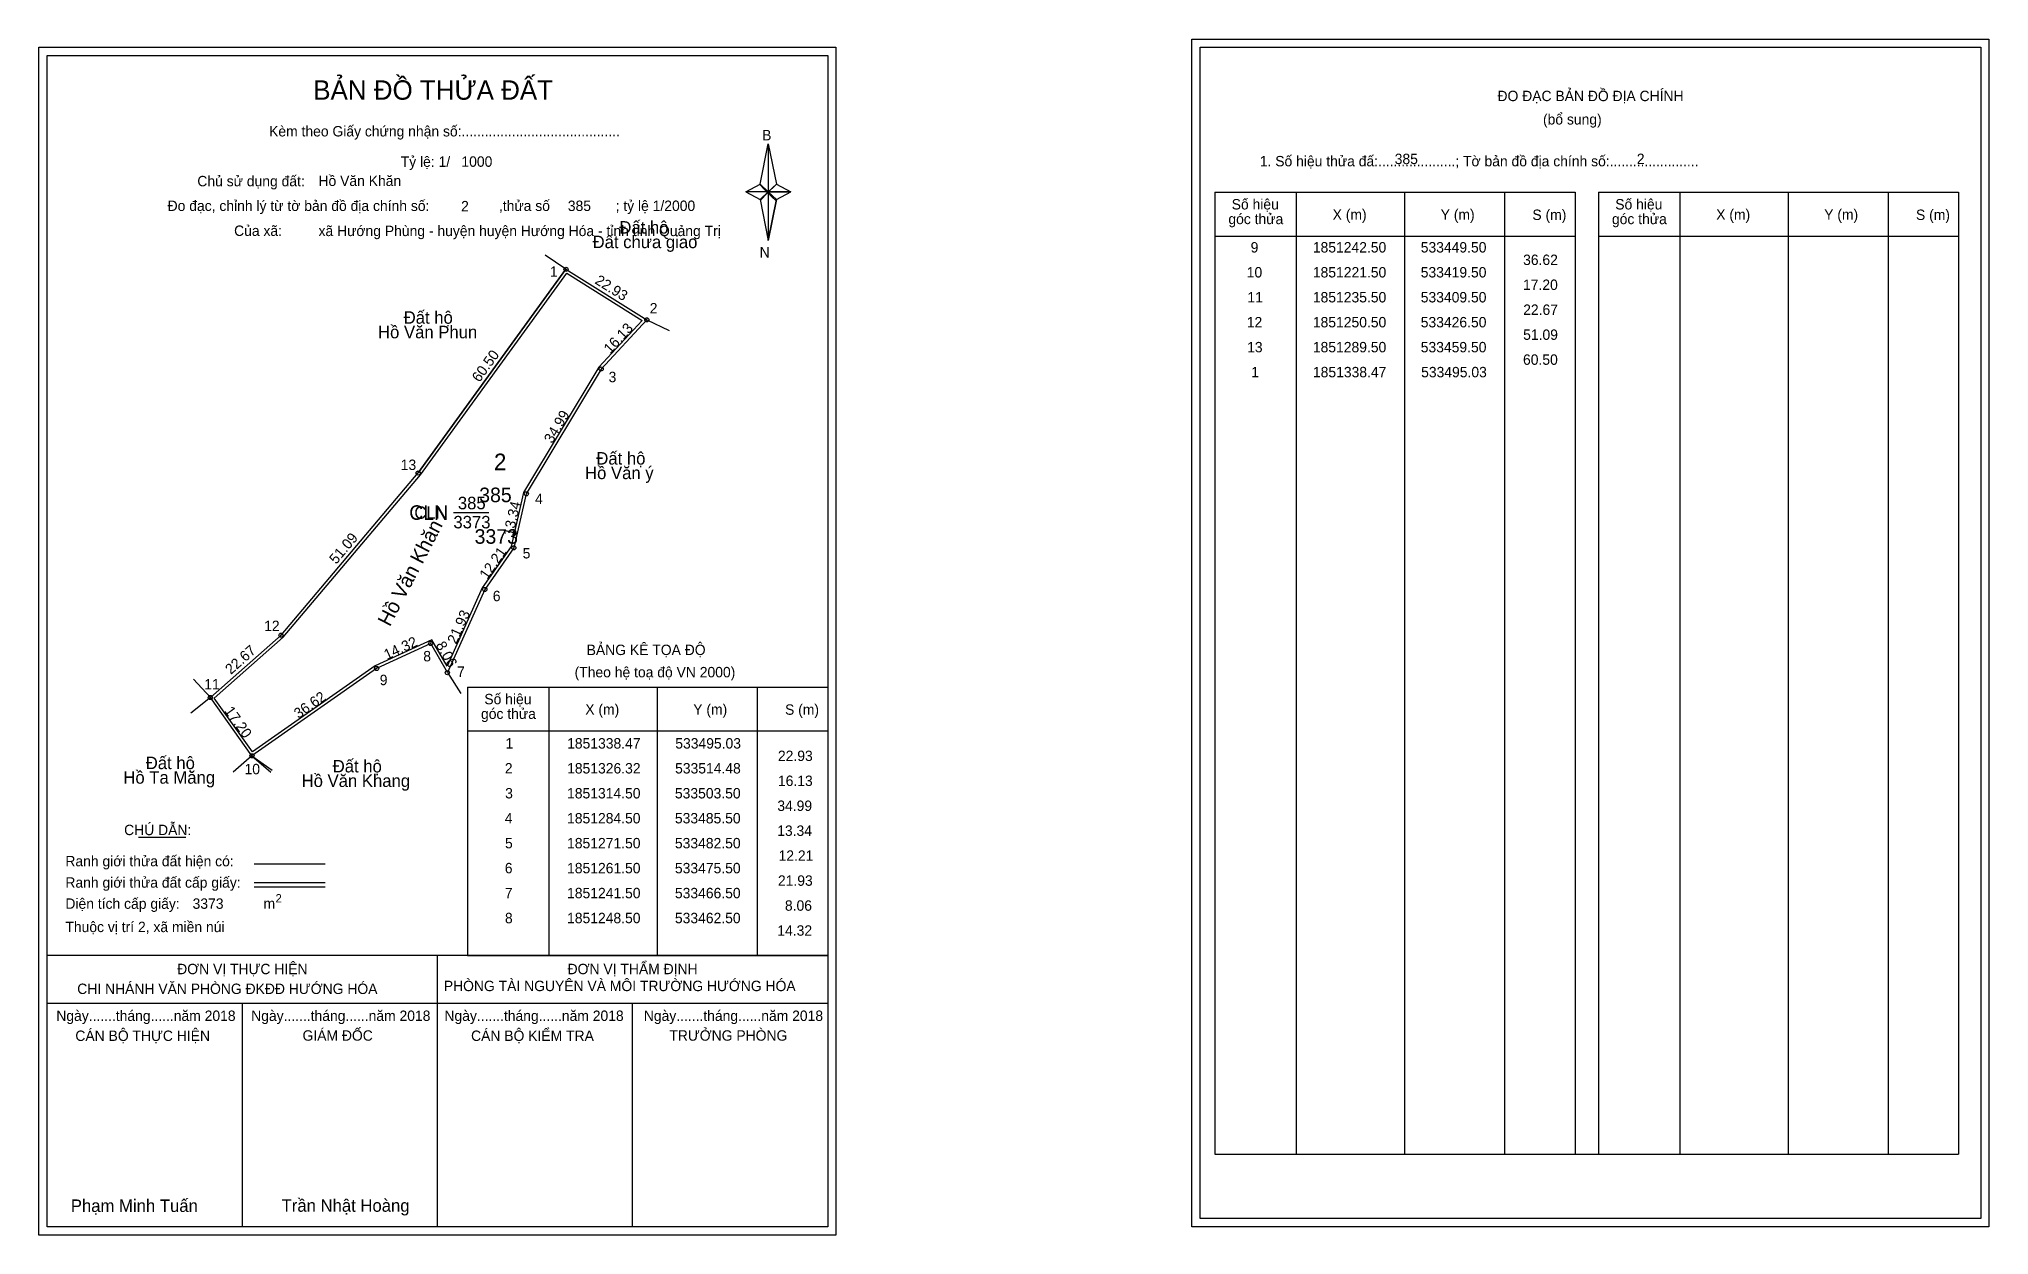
# Model space of a CAD drawing. Extents: x 533368 to 533837, y 1851106 to 1851394.
import ezdxf

# ---------------------------------------------------------------- set-up
doc = ezdxf.new("R2010")
doc.units = 0
for name, color, linetype in [('Level 1', 7, 'Continuous'), ('Level 10', 7, 'Continuous'), ('Level 11', 7, 'Continuous'), ('Level 13', 7, 'Continuous'), ('Level 2', 7, 'Continuous'), ('Level 27', 7, 'Continuous'), ('Level 3', 7, 'Continuous'), ('Level 36', 7, 'Continuous'), ('Level 4', 7, 'Continuous'), ('Level 49', 7, 'Continuous'), ('Level 5', 7, 'Continuous'), ('Level 53', 7, 'Continuous'), ('Level 55', 7, 'Continuous'), ('Level 6', 7, 'Continuous'), ('Level 63', 7, 'Continuous'), ('Level 7', 7, 'Continuous'), ('Level 9', 7, 'Continuous')]:
    doc.layers.add(name, color=color, linetype=linetype)

msp = doc.modelspace()

# ---------------------------------------------------------------- linework, layer by layer
at = {"layer": 'Level 1'}
for p, q in [((533370.29, 1851389.85), (533370.29, 1851389.85)), ((533647.61, 1851391.85), (533647.61, 1851391.85)), ((533541.71, 1851358.97), (533543.68, 1851368.61)), ((533543.68, 1851368.61), (533543.68, 1851357.08)), ((533543.68, 1851368.61), (533545.64, 1851358.97)), ((533538.26, 1851357.08), (533541.71, 1851358.97)), ((533541.71, 1851358.97), (533543.68, 1851357.08)), ((533543.53, 1851356.86), (533541.71, 1851358.75)), ((533543.68, 1851357.08), (533541.71, 1851355.24)), ((533543.53, 1851356.86), (533541.71, 1851355.02)), ((533541.71, 1851355.02), (533543.53, 1851356.86)), ((533545.5, 1851358.75), (533543.53, 1851356.86)), ((533543.53, 1851356.86), (533545.5, 1851358.75)), ((533545.5, 1851355.02), (533543.53, 1851356.86)), ((533545.64, 1851358.97), (533543.68, 1851357.08)), ((533543.68, 1851357.08), (533543.68, 1851345.38)), ((533543.68, 1851357.08), (533549.09, 1851357.08)), ((533543.68, 1851357.08), (533545.64, 1851355.24)), ((533545.64, 1851355.24), (533549.09, 1851357.08)), ((533651.14, 1851356.99), (533737.74, 1851356.99)), ((533670.73, 1851125.73), (533670.73, 1851356.99)), ((533696.8, 1851125.73), (533696.8, 1851356.99)), ((533720.78, 1851356.99), (533720.78, 1851125.73)), ((533737.74, 1851356.99), (533737.74, 1851125.73)), ((533743.4, 1851356.99), (533830, 1851356.99)), ((533762.99, 1851125.73), (533762.99, 1851356.99)), ((533789.06, 1851125.73), (533789.06, 1851356.99)), ((533813.03, 1851356.99), (533813.03, 1851125.73)), ((533830, 1851356.99), (533830, 1851125.73)), ((533541.71, 1851355.24), (533543.68, 1851345.38)), ((533545.64, 1851355.24), (533543.68, 1851345.38)), ((533651.14, 1851346.47), (533737.74, 1851346.47)), ((533743.4, 1851346.47), (533830, 1851346.47)), ((533471.38, 1851238.02), (533557.98, 1851238.02)), ((533490.97, 1851173.5), (533490.97, 1851238.02)), ((533517.04, 1851173.5), (533517.04, 1851238.02)), ((533541.01, 1851238.02), (533541.01, 1851173.5)), ((533471.38, 1851227.49), (533557.98, 1851227.49)), ((533392.2, 1851201.91), (533403.61, 1851201.91)), ((533420.07, 1851195.51), (533437.08, 1851195.51)), ((533420.07, 1851191.06), (533437.08, 1851191.06)), ((533420.07, 1851189.97), (533437.08, 1851189.97)), ((533477.11, 1851173.5), (533370.28, 1851173.5)), ((533557.98, 1851173.5), (533453.14, 1851173.5)), ((533464.13, 1851108.27), (533464.13, 1851173.5)), ((533471.38, 1851173.49), (533557.98, 1851173.49)), ((533557.98, 1851161.95), (533370.28, 1851161.95)), ((533417.21, 1851108.27), (533417.21, 1851161.95)), ((533511.06, 1851108.27), (533511.06, 1851161.95)), ((533651.14, 1851125.73), (533830, 1851125.73)), ((533557.98, 1851108.27), (533557.98, 1851108.27)), ((533835.31, 1851110.27), (533835.31, 1851110.27))]:
    msp.add_line(p, q, dxfattribs=at)
for points in [[(533541.71, 1851358.97), (533543.68, 1851368.61), (533543.68, 1851357.08)], [(533538.26, 1851357.08), (533541.71, 1851355.24), (533543.68, 1851357.08)], [(533543.68, 1851357.08), (533545.64, 1851358.97), (533549.09, 1851357.08)], [(533543.68, 1851357.08), (533543.68, 1851345.38), (533545.64, 1851355.24)]]:
    msp.add_lwpolyline(points, close=True, dxfattribs=at)
at = {"layer": 'Level 10'}
for p, q in [((533495.03, 1851338.47), (533459.5, 1851289.5)), ((533514.48, 1851326.32), (533503.5, 1851314.5))]:
    msp.add_line(p, q, dxfattribs=at)
for points in [[(533419.5, 1851221.5), (533409.5, 1851235.5), (533426.5, 1851250.5), (533459.5, 1851289.5), (533495.03, 1851338.47), (533514.48, 1851326.32), (533503.5, 1851314.5), (533485.5, 1851284.5), (533482.5, 1851271.5), (533475.5, 1851261.5), (533466.5, 1851241.5), (533462.5, 1851248.5), (533449.5, 1851242.5)], [(533419.67, 1851222.47), (533410.44, 1851235.39), (533427, 1851250.01), (533460.05, 1851289.07), (533495.21, 1851337.53), (533513.39, 1851326.18), (533502.94, 1851314.92), (533484.84, 1851284.77), (533481.85, 1851271.79), (533474.89, 1851261.85), (533466.43, 1851243.04), (533462.79, 1851249.4), (533449.15, 1851243.11)]]:
    msp.add_lwpolyline(points, close=True, dxfattribs=at)
at = {"layer": 'Level 11'}
for centre in [(533495.03, 1851338.47), (533514.48, 1851326.32), (533503.5, 1851314.5), (533459.5, 1851289.5), (533485.5, 1851284.5), (533482.5, 1851271.5), (533475.5, 1851261.5), (533426.5, 1851250.5), (533462.5, 1851248.5), (533449.5, 1851242.5), (533466.5, 1851241.5), (533409.5, 1851235.5), (533419.5, 1851221.5), (533419.5, 1851221.5)]:
    msp.add_circle(centre, 0.5, dxfattribs=at)
at = {"layer": 'Level 27'}
for p, q in [((533495.03, 1851338.47), (533490.07, 1851341.84)), ((533514.48, 1851326.32), (533519.89, 1851323.72)), ((533409.5, 1851235.5), (533405.43, 1851239.91)), ((533466.5, 1851241.5), (533469.72, 1851236.44)), ((533409.5, 1851235.5), (533404.83, 1851231.73)), ((533419.5, 1851221.5), (533414.98, 1851217.55)), ((533419.5, 1851221.5), (533424.02, 1851217.55)), ((533419.5, 1851221.5), (533424.4, 1851218.03))]:
    msp.add_line(p, q, dxfattribs=at)
at = {"layer": 'Level 3'}
for p, q in [((533651.14, 1851356.99), (533651.14, 1851125.73)), ((533743.4, 1851356.99), (533743.4, 1851125.73)), ((533471.38, 1851238.02), (533471.38, 1851173.5))]:
    msp.add_line(p, q, dxfattribs=at)
at = {"layer": 'Level 63'}
for points in [[(533645.61, 1851393.85), (533837.31, 1851393.85), (533837.31, 1851108.27), (533645.61, 1851108.27)], [(533368.28, 1851391.85), (533559.98, 1851391.85), (533559.98, 1851106.27), (533368.28, 1851106.27)], [(533370.28, 1851389.85), (533557.98, 1851389.85), (533557.98, 1851108.27), (533370.28, 1851108.27)], [(533647.61, 1851391.85), (533835.31, 1851391.85), (533835.31, 1851110.27), (533647.61, 1851110.27)]]:
    msp.add_lwpolyline(points, close=True, dxfattribs=at)
at = {"layer": 'Level 9'}
msp.add_line((533467.95, 1851279.98), (533476.46, 1851279.98), dxfattribs=at)

# ---------------------------------------------------------------- texts
at = {"layer": 'Level 1'}
for s, height, p in [('BẢN ĐỒ THỬA ĐẤT', 4.6657, (533434.25, 1851379.25)), ('ĐO ĐẠC BẢN ĐỒ ĐỊA CHÍNH', 2.5, (533719.09, 1851378.91)), ('(bổ sung)', 2.5, (533730.03, 1851373.29)), ('Kèm theo Giấy chứng nhận số:.........................................', 2.5, (533423.63, 1851370.42)), ('B', 2.5, (533542.22, 1851369.48)), ('1. Số hiệu thửa đấ:....................; Tờ bản đồ địa chính số:.......................', 2.5, (533661.92, 1851363.23)), ('Chủ sử dụng đất:', 2.5, (533406.37, 1851358.43)), ('Đo đạc, chỉnh lý từ tờ bản đồ địa chính số:                  ,thửa số                 ; tỷ lệ 1/2000', 2.5, (533399.22, 1851352.5)), ('góc thửa', 2.5, (533654.36, 1851349.33)), ('Số hiệu', 2.5, (533655.16, 1851352.86)), ('X (m)', 2.5, (533679.44, 1851350.39)), ('Y (m)', 2.5, (533705.42, 1851350.39)), ('S (m)', 2.5, (533727.49, 1851350.34)), ('góc thửa', 2.5, (533746.62, 1851349.33)), ('Số hiệu', 2.5, (533747.42, 1851352.86)), ('X (m)', 2.5, (533771.7, 1851350.39)), ('Y (m)', 2.5, (533797.67, 1851350.39)), ('S (m)', 2.5, (533819.75, 1851350.34)), ('Của xã:', 2.5, (533415.21, 1851346.5)), ('N', 2.5, (533541.62, 1851341.31)), ('BẢNG KÊ TỌA ĐỘ', 2.5, (533500.01, 1851245.72)), ('(Theo hệ toạ độ VN 2000)', 2.5, (533497.11, 1851240.36)), ('Số hiệu', 2.5, (533475.4, 1851233.89)), ('X (m)', 2.5, (533499.68, 1851231.41)), ('Y (m)', 2.5, (533525.65, 1851231.41)), ('S (m)', 2.5, (533547.73, 1851231.36)), ('góc thửa', 2.5, (533474.6, 1851230.36)), ('CHÚ DẪN:', 2.5, (533388.76, 1851202.42)), ('Ranh giới thửa đất hiện có:', 2.5, (533374.63, 1851194.92)), ('Ranh giới thửa đất cấp giấy:', 2.5, (533374.63, 1851189.78)), ('Diện tích cấp giấy:', 2.5, (533374.63, 1851184.7)), ('2', 2, (533425.19, 1851186.23)), ('m', 2.5, (533422.29, 1851184.72)), ('Thuộc vị trí 2, xã miền núi', 2.5, (533374.63, 1851179.1)), ('ĐƠN VỊ THỰC HIỆN', 2.5, (533401.52, 1851168.98)), ('PHÒNG TÀI NGUYÊN VÀ MÔI TRƯỜNG HƯỚNG HÓA', 2.5, (533465.65, 1851164.91)), ('ĐƠN VỊ THẨM ĐỊNH', 2.5, (533495.42, 1851168.98)), ('CHI NHÁNH VĂN PHÒNG ĐKĐĐ HƯỚNG HÓA', 2.5, (533377.48, 1851164.22)), ('Ngày.......tháng......năm 2018', 2.5, (533372.45, 1851157.74)), ('Ngày.......tháng......năm 2018', 2.5, (533419.32, 1851157.74)), ('Ngày.......tháng......năm 2018', 2.5, (533465.8, 1851157.74)), ('Ngày.......tháng......năm 2018', 2.5, (533513.76, 1851157.74)), ('CÁN BỘ THỰC HIỆN', 2.5, (533377.03, 1851152.93)), ('GIÁM ĐỐC', 2.5, (533431.67, 1851152.99)), ('CÁN BỘ KIỂM TRA', 2.5, (533472.21, 1851152.93)), ('TRƯỞNG PHÒNG', 2.5, (533519.9, 1851152.99)), ('Phạm Minh Tuấn', 3, (533375.94, 1851111.81)), ('Trần Nhật Hoàng', 3, (533426.64, 1851111.86))]:
    msp.add_text(s, height=height, dxfattribs=at).set_placement(p)
at = {"layer": 'Level 11'}
msp.add_text('Tỷ lệ: 1/', height=2.5, dxfattribs=at).set_placement((533455.29, 1851363.11))
at = {"layer": 'Level 13'}
for s, p in [('CLN', (533458.56, 1851278.48)), ('385', (533469.03, 1851280.78)), ('3373', (533467.96, 1851276.18))]:
    msp.add_text(s, height=3, dxfattribs=at).set_placement(p)
at = {"layer": 'Level 2'}
msp.add_text('Hồ Văn Khăn', height=3.5, rotation=62.5256, dxfattribs=at).set_placement((533452.67, 1851252.37))
at = {"layer": 'Level 3'}
msp.add_text('CLN', height=3.5, dxfattribs=at).set_placement((533457.33, 1851278.23))
at = {"layer": 'Level 36'}
for s, p in [('Đất chưa giao', (533501.44, 1851343.56)), ('Đất hộ', (533507.87, 1851347.06)), ('Đất hộ', (533456, 1851325.39)), ('Hồ Văn Phun', (533449.83, 1851321.89)), ('Đất hộ', (533502.33, 1851291.52)), ('Hồ Văn ý', (533499.62, 1851288.02)), ('Đất hộ', (533393.96, 1851218.29)), ('Đất hộ', (533438.93, 1851217.5)), ('Hồ Ta Măng', (533388.57, 1851214.79)), ('Hồ Văn Khang', (533431.45, 1851214))]:
    msp.add_text(s, height=3, dxfattribs=at).set_placement(p)
at = {"layer": 'Level 4'}
msp.add_text('385', height=3.5, dxfattribs=at).set_placement((533474.17, 1851282.48))
at = {"layer": 'Level 49'}
for s, rotation, p in [('22.93', 328.0079, (533501.79, 1851335.19)), ('16.13', 47.1099, (533505.68, 1851318.02)), ('60.50', 54.0374, (533474.22, 1851311.14)), ('34.99', 59.0362, (533491.72, 1851296.42)), ('13.34', 77.0054, (533482.3, 1851274.19)), ('51.09', 49.7636, (533439.76, 1851267.4)), ('12.21', 55.008, (533476.09, 1851263.74)), ('21.93', 65.7723, (533468.63, 1851248.18)), ('22.67', 41.4237, (533414.42, 1851240.91)), ('14.32', 24.7751, (533451.96, 1851244.52)), ('8.06', 299.7449, (533463.63, 1851248.14)), ('36.62', 34.992, (533430.7, 1851230.32)), ('17.20', 305.5377, (533412.77, 1851232.29))]:
    msp.add_text(s, height=2.5, rotation=rotation, dxfattribs=at).set_placement(p)
at = {"layer": 'Level 5'}
msp.add_text('3373', height=3.5, dxfattribs=at).set_placement((533473.06, 1851272.48))
at = {"layer": 'Level 53'}
for s, p in [('9', (533659.72, 1851342.51)), ('1851242.50', (533674.68, 1851342.51)), ('533449.50', (533700.63, 1851342.51)), ('36.62', (533725.25, 1851339.51)), ('10', (533658.78, 1851336.51)), ('1851221.50', (533674.68, 1851336.51)), ('533419.50', (533700.63, 1851336.51)), ('11', (533658.94, 1851330.51)), ('1851235.50', (533674.68, 1851330.51)), ('533409.50', (533700.63, 1851330.51)), ('17.20', (533725.23, 1851333.51)), ('22.67', (533725.27, 1851327.51)), ('12', (533658.79, 1851324.51)), ('1851250.50', (533674.68, 1851324.51)), ('533426.50', (533700.63, 1851324.51)), ('51.09', (533725.26, 1851321.51)), ('13', (533658.87, 1851318.51)), ('1851289.50', (533674.68, 1851318.51)), ('533459.50', (533700.63, 1851318.51)), ('1', (533659.86, 1851312.51)), ('1851338.47', (533674.7, 1851312.51)), ('533495.03', (533700.72, 1851312.51)), ('60.50', (533725.23, 1851315.51)), ('1', (533480.48, 1851223.24)), ('1851338.47', (533495.31, 1851223.24)), ('533495.03', (533521.33, 1851223.24)), ('2', (533480.33, 1851217.24)), ('1851326.32', (533495.31, 1851217.24)), ('533514.48', (533521.28, 1851217.24)), ('22.93', (533546.02, 1851220.24)), ('16.13', (533546.02, 1851214.24)), ('3', (533480.41, 1851211.24)), ('1851314.50', (533495.3, 1851211.24)), ('533503.50', (533521.24, 1851211.24)), ('34.99', (533545.87, 1851208.24)), ('4', (533480.32, 1851205.24)), ('1851284.50', (533495.3, 1851205.24)), ('533485.50', (533521.24, 1851205.24)), ('5', (533480.37, 1851199.24)), ('1851271.50', (533495.3, 1851199.24)), ('533482.50', (533521.24, 1851199.24)), ('13.34', (533545.84, 1851202.24)), ('12.21', (533546.17, 1851196.24)), ('6', (533480.32, 1851193.24)), ('1851261.50', (533495.3, 1851193.24)), ('533475.50', (533521.24, 1851193.24)), ('21.93', (533546.02, 1851190.24)), ('7', (533480.33, 1851187.24)), ('1851241.50', (533495.3, 1851187.24)), ('533466.50', (533521.24, 1851187.24)), ('8', (533480.36, 1851181.24)), ('1851248.50', (533495.3, 1851181.24)), ('533462.50', (533521.24, 1851181.24)), ('8.06', (533547.7, 1851184.24)), ('14.32', (533545.87, 1851178.24))]:
    msp.add_text(s, height=2.5, dxfattribs=at).set_placement(p)
at = {"layer": 'Level 55'}
for s, height, p in [('379', 0.11, (533494.91, 1851338.36)), ('379', 0.11, (533494.91, 1851338.36)), ('1', 0.4, (533494.92, 1851338.47)), ('0', 0.11, (533494.99, 1851338.36)), ('2', 0.4, (533514.34, 1851326.32)), ('386', 0.11, (533514.36, 1851326.21)), ('0', 0.11, (533514.44, 1851326.21)), ('386', 0.11, (533503.38, 1851314.39)), ('3', 0.4, (533503.38, 1851314.5)), ('13', 0.4, (533459.23, 1851289.5)), ('379', 0.11, (533459.38, 1851289.39)), ('379', 0.11, (533459.38, 1851289.39)), ('4', 0.4, (533485.36, 1851284.5)), ('386', 0.11, (533485.38, 1851284.39)), ('5', 0.4, (533482.37, 1851271.5)), ('386', 0.11, (533482.38, 1851271.39)), ('6', 0.4, (533475.36, 1851261.5)), ('386', 0.11, (533475.38, 1851261.39)), ('12', 0.4, (533426.22, 1851250.5)), ('379', 0.11, (533426.38, 1851250.39)), ('379', 0.11, (533426.38, 1851250.39)), ('8', 0.4, (533462.37, 1851248.5)), ('397', 0.11, (533462.38, 1851248.39)), ('9', 0.4, (533449.36, 1851242.5)), ('397', 0.11, (533449.38, 1851242.39)), ('7', 0.4, (533466.37, 1851241.5)), ('386', 0.11, (533466.38, 1851241.39)), ('397', 0.11, (533466.38, 1851241.39)), ('11', 0.4, (533409.24, 1851235.5)), ('379', 0.11, (533409.38, 1851235.39)), ('379', 0.11, (533409.38, 1851235.39)), ('0', 0.11, (533409.46, 1851235.39)), ('0', 0.11, (533409.46, 1851235.39)), ('10', 0.4, (533419.22, 1851221.5)), ('397', 0.11, (533419.38, 1851221.39)), ('0', 0.11, (533419.46, 1851221.39)), ('0', 0.11, (533419.46, 1851221.39))]:
    msp.add_text(s, height=height, dxfattribs=at).set_placement(p)
at = {"layer": 'Level 6'}
for s, p in [('1000', (533469.89, 1851363.13)), ('385', (533694.37, 1851363.77)), ('2', (533752.61, 1851363.79)), ('Hồ Văn Khăn', (533435.51, 1851358.5)), ('2', (533469.81, 1851352.41)), ('385', (533495.48, 1851352.49)), ('xã Hướng Phùng - huyện huyện Hướng Hóa - tỉnh tỉnh Quảng Trị', (533435.52, 1851346.46)), ('3373', (533405.23, 1851184.7))]:
    msp.add_text(s, height=2.5, dxfattribs=at).set_placement(p)
at = {"layer": 'Level 7'}
msp.add_text('2', height=4, dxfattribs=at).set_placement((533477.71, 1851290.16))
at = {"layer": 'Level 9'}
for s, p in [('1', (533491.18, 1851336.67)), ('2', (533515.18, 1851327.87)), ('3', (533505.29, 1851311.33)), ('13', (533455.29, 1851290.22)), ('4', (533487.61, 1851282.05)), ('5', (533484.62, 1851268.95)), ('6', (533477.43, 1851258.67)), ('12', (533422.44, 1851251.49)), ('8', (533460.71, 1851244.2)), ('11', (533408.04, 1851237.45)), ('9', (533450.25, 1851238.48)), ('7', (533468.85, 1851240.48)), ('10', (533417.72, 1851217.05))]:
    msp.add_text(s, height=2.5, dxfattribs=at).set_placement(p)

doc.saveas('drawing.dxf')
